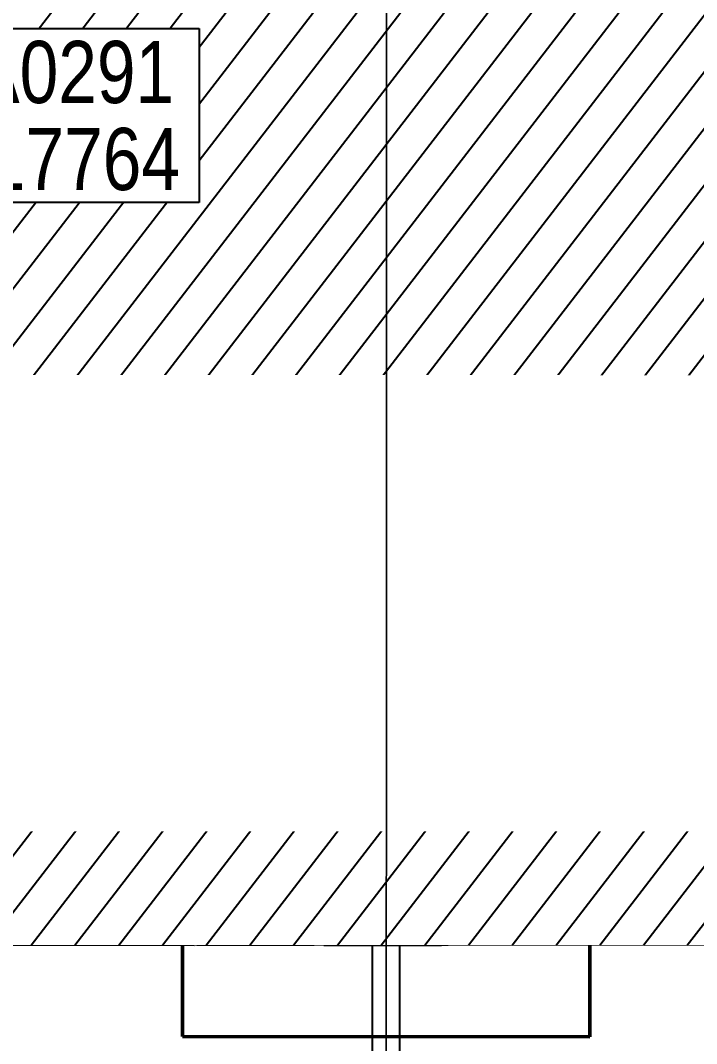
# Model space of a CAD drawing. Header units: centimetres. Extents: x -6122352 to 7132207, y -1694241 to 1947892.
# Drawn here: x 141470 to 146365, y -127686 to -120280 of the extents above; entities that cross this region are included whole.
import ezdxf

# ---------------------------------------------------------------- set-up
doc = ezdxf.new("R2010")
doc.units = ezdxf.units.CM
doc.header["$MEASUREMENT"] = 0
for name, pattern in [('2. HG-ST XR COL 3A (5V 7V 9V 11V - GF (4M & 5D-E)$0$HIDDEN', [0.375, 0.25, -0.125]), ('DASHED2', [0.375, 0.25, -0.125]), ('XR-AR-END-SETTING OUT PLAN$0$23585-XR-AR-END-GROUND FLOOR$0$23261-XR-AR-SI-GF$0$HIDDEN', [0.375, 0.25, -0.125]), ('XR-AR-END-SETTING OUT PLAN$0$23585-XR-AR-END-GROUND FLOOR$0$945-4P-1-101-GROUND FLOOR PLAN$0$XR-MIDDLE-GROUND FLOOR PLAN$0$HIDDEN2', [0.1875, 0.125, -0.0625]), ('XR-AR-END-SETTING OUT PLAN$0$23585-XR-AR-END-GROUND FLOOR$0$XR-END-GROUND FLOOR PLAN$0$HIDDEN', [9.524999999999999, 6.35, -3.175]), ('XR-AR-END-SETTING OUT PLAN$0$23585-XR-AR-END-GROUND FLOOR$0$XR-END-GROUND FLOOR PLAN$0$HIDDEN2', [0.1875, 0.125, -0.0625]), ('XR-AR-MID-SETTING OUT FOR MASTER$0$23585-XR-AR-MID-GROUND FLOOR$0$23261-XR-AR-SI-GF$0$HIDDEN', [0.375, 0.25, -0.125]), ('XR-AR-MID-SETTING OUT FOR MASTER$0$23585-XR-AR-MID-GROUND FLOOR$0$945-4P-1-101-GROUND FLOOR PLAN$0$XR-MIDDLE-GROUND FLOOR PLAN$0$HIDDEN', [9.524999999999999, 6.35, -3.175]), ('XR-AR-MID-SETTING OUT FOR MASTER$0$23585-XR-AR-MID-GROUND FLOOR$0$945-4P-1-101-GROUND FLOOR PLAN$0$XR-MIDDLE-GROUND FLOOR PLAN$0$HIDDEN2', [0.1875, 0.125, -0.0625])]:
    doc.linetypes.add(name, pattern=pattern)
for name, color, linetype in [('00-MI-DIM', 7, 'Continuous'), ('@MI-REF LAYER', 7, 'Continuous'), ('B_TH_8', 7, 'Continuous'), ('XR-AR-END-SETTING OUT PLAN$0$23585-XR-AR-END-GROUND FLOOR$0$A-Flor-Hral', 3, 'Continuous'), ('XR-AR-END-SETTING OUT PLAN$0$23585-XR-AR-END-GROUND FLOOR$0$A-Flor-Strs', 1, 'Continuous'), ('XR-AR-MID-SETTING OUT FOR MASTER$0$23585-XR-AR-MID-GROUND FLOOR$0$GS-HATCH-FLOOR TILE', 251, 'Continuous')]:
    doc.layers.add(name, color=color, linetype=linetype)
doc.layers.add('08-Compound Wall-4', color=7, linetype='Continuous', lineweight=25, true_color=0xff4405)
doc.layers.add('23585-XR-AR-DAMAC PLOT LIMITS$0$1-End units', color=7, linetype='Continuous', lineweight=5, true_color=0xf8991e)
for name, color, linetype, lineweight in [('23585-XR-AR-DAMAC PLOT LIMITS$0$1-Mid units', 41, 'Continuous', 5), ('@ Foundations', 4, 'DASHED2', 50), ('A-ANNO-TEXT', 3, 'Continuous', 25), ('XR-AR-END-SETTING OUT PLAN$0$23585-XR-AR-END-GROUND FLOOR$0$A-DOOR-FULL', 1, 'Continuous', 9), ('XR-AR-END-SETTING OUT PLAN$0$23585-XR-AR-END-GROUND FLOOR$0$A-FLOR-OVHD', 9, 'XR-AR-END-SETTING OUT PLAN$0$23585-XR-AR-END-GROUND FLOOR$0$23261-XR-AR-SI-GF$0$HIDDEN', 15), ('XR-AR-END-SETTING OUT PLAN$0$23585-XR-AR-END-GROUND FLOOR$0$A-GLAZ-SILL', 8, 'Continuous', 5), ('XR-AR-END-SETTING OUT PLAN$0$23585-XR-AR-END-GROUND FLOOR$0$A-GLAZ-WNDO', 232, 'Continuous', 9), ('XR-AR-END-SETTING OUT PLAN$0$23585-XR-AR-END-GROUND FLOOR$0$A-WALL', 7, 'Continuous', 30), ('XR-AR-END-SETTING OUT PLAN$0$23585-XR-AR-END-GROUND FLOOR$0$A-WALL-FNSH', 9, 'Continuous', 5), ('XR-AR-END-SETTING OUT PLAN$0$23585-XR-AR-END-GROUND FLOOR$0$S-COLS', 51, 'Continuous', 40), ('XR-AR-END-SETTING OUT PLAN$0$23585-XR-AR-END-GROUND FLOOR$0$S-COLS-PATT', 8, 'Continuous', 5), ('XR-AR-MID-SETTING OUT FOR MASTER$0$23585-XR-AR-MID-GROUND FLOOR$0$$A-GLAZ-WNDO', 232, 'Continuous', 9), ('XR-AR-MID-SETTING OUT FOR MASTER$0$23585-XR-AR-MID-GROUND FLOOR$0$$A-WALL', 1, 'Continuous', 5), ('XR-AR-MID-SETTING OUT FOR MASTER$0$23585-XR-AR-MID-GROUND FLOOR$0$A-DOOR', 31, 'Continuous', 5), ('XR-AR-MID-SETTING OUT FOR MASTER$0$23585-XR-AR-MID-GROUND FLOOR$0$A-DOOR-FULL', 1, 'Continuous', 9), ('XR-AR-MID-SETTING OUT FOR MASTER$0$23585-XR-AR-MID-GROUND FLOOR$0$A-FLOR-OVHD', 9, 'XR-AR-MID-SETTING OUT FOR MASTER$0$23585-XR-AR-MID-GROUND FLOOR$0$23261-XR-AR-SI-GF$0$HIDDEN', 15), ('XR-AR-MID-SETTING OUT FOR MASTER$0$23585-XR-AR-MID-GROUND FLOOR$0$A-FLOR-PATT', 8, 'Continuous', 5), ('XR-AR-MID-SETTING OUT FOR MASTER$0$23585-XR-AR-MID-GROUND FLOOR$0$A-GLAZ-SILL', 8, 'Continuous', 5), ('XR-AR-MID-SETTING OUT FOR MASTER$0$23585-XR-AR-MID-GROUND FLOOR$0$A-GLAZ-WNDO', 232, 'Continuous', 9), ('XR-AR-MID-SETTING OUT FOR MASTER$0$23585-XR-AR-MID-GROUND FLOOR$0$A-WALL', 7, 'Continuous', 30), ('XR-AR-MID-SETTING OUT FOR MASTER$0$23585-XR-AR-MID-GROUND FLOOR$0$A-WALL-FNSH', 9, 'Continuous', 5), ('XR-AR-MID-SETTING OUT FOR MASTER$0$23585-XR-AR-MID-GROUND FLOOR$0$S-COLS', 51, 'Continuous', 40)]:
    doc.layers.add(name, color=color, linetype=linetype, lineweight=lineweight)
doc.styles.add('Xref group 33-41$0$Overall SOP Plan$0$LAC-609-NG10-1-XREF-GRID-125SC$0$GRID-DIM-NO', font='arial.ttf', dxfattribs={"width": 0.8})

# ---------------------------------------------------------------- blocks, each defined once
blk = doc.blocks.new('23585-XR-AR-DAMAC PLOT LIMITS')
at = {"layer": '23585-XR-AR-DAMAC PLOT LIMITS$0$1-End units', "color": 251, "true_color": 0x636466}
blk.add_lwpolyline([(496586.7324999999, 2768913.647299999), (496580.5493000001, 2768906.8991), (496562.8545000004, 2768923.1131), (496569.0373, 2768929.861099999)], close=True, dxfattribs=at)
at = {"layer": '23585-XR-AR-DAMAC PLOT LIMITS$0$1-Mid units', "color": 251, "true_color": 0x636466}
blk.add_lwpolyline([(496590.7858999996, 2768918.0711), (496586.7324999999, 2768913.647299999), (496569.0373, 2768929.861099999), (496573.0906999996, 2768934.284700001)], close=True, dxfattribs=at)
blk = doc.blocks.new('A$Cf093b529')
at = {"layer": 'A-ANNO-TEXT'}
blk.add_blockref('23585-XR-AR-DAMAC PLOT LIMITS', (-495391.9901121984, -2768603.441896566), dxfattribs=at)
blk = doc.blocks.new('XR-AR-END-SETTING OUT PLAN$0$23585-XR-AR-END-GROUND FLOOR$0$XR-END-GROUND FLOOR PLAN$0$A$C69996ABC')
at = {"layer": 'XR-AR-END-SETTING OUT PLAN$0$23585-XR-AR-END-GROUND FLOOR$0$A-GLAZ-SILL'}
blk.add_line((0.2499999770720933, 0.9999993968456202), (0.249999977072207, 0.0999993968456252), dxfattribs=at)
at = {"layer": 'XR-AR-END-SETTING OUT PLAN$0$23585-XR-AR-END-GROUND FLOOR$0$A-GLAZ-WNDO'}
for p, q in [((-2.292778056300904e-08, 0.9999993968456202), (-2.292778056300904e-08, 0.9499993968456231)), ((0.2499999770720933, 0.9999993968456202), (-2.292778056300904e-08, 0.9999993968456202)), ((0.1499999770722127, 0.9499993968456231), (0.1499999770722127, 0.9999993968456202)), ((0.1499999770722109, 0.999999396845622), (0.1499999770722127, 0.09999939684562342)), ((-2.292778056300904e-08, 0.9499993968456231), (0.1499999770722127, 0.9499993968456231)), ((-2.292778056300904e-08, 0.9499993968456231), (-2.292778056300904e-08, 0.1499993968456224)), ((0.1499999770722127, 0.1499993968456224), (-2.292778056300904e-08, 0.1499993968456224)), ((-2.292787470992153e-08, 0.09999939684561099), (-2.292787470992153e-08, 0.1499993968456099)), ((0.1499999770722127, 0.0999993968456252), (0.1499999770722127, 0.1499993968456224)), ((0.249999977072207, 0.0999993968456252), (-2.292778056300904e-08, 0.0999993968456252))]:
    blk.add_line(p, q, dxfattribs=at)
blk.add_lwpolyline([(-2.292779299750691e-08, 0.9499993968456231), (-2.292779299750691e-08, 0.1499993968456224), (0.04999997707220416, 0.1499993968456224), (0.04999997707220416, 0.9499993968456231)], close=True, dxfattribs=at)
blk.add_lwpolyline([(0.04999997707215442, 0.0999993968456181), (-2.292784451185526e-08, 0.0999993968456181)], dxfattribs=at)
blk = doc.blocks.new('*U37')
for points in [[(91, -5.684341886080801e-14), (41, -5.684341886080801e-14), (41, 1021), (91, 1021)], [(0, 0), (38, -5.684341886080801e-14), (38, -50), (50, -50), (50, -109.9999999801787), (0, -109.9999999801787)], [(1100, 2.842170943040401e-14), (1062, -2.842170943040401e-14), (1062, -49.99999999999997), (1050, -49.99999999999997), (1050, -109.9999999801786), (1100, -109.9999999801786)]]:
    blk.add_lwpolyline(points, close=True)
at = {"color": 8, "linetype": 'XR-AR-END-SETTING OUT PLAN$0$23585-XR-AR-END-GROUND FLOOR$0$XR-END-GROUND FLOOR PLAN$0$HIDDEN2'}
blk.add_arc((41, -5.684341886080801e-14), 1021, 1.594950045944486e-15, 90, dxfattribs=at)
at = {"layer": 'XR-AR-END-SETTING OUT PLAN$0$23585-XR-AR-END-GROUND FLOOR$0$A-GLAZ-SILL', "linetype": 'XR-AR-END-SETTING OUT PLAN$0$23585-XR-AR-END-GROUND FLOOR$0$945-4P-1-101-GROUND FLOOR PLAN$0$XR-MIDDLE-GROUND FLOOR PLAN$0$HIDDEN2', "ltscale": 3}
blk.add_lwpolyline([(0, 0), (1100, 0), (1100, -109.9999999801786), (0, -109.9999999801786)], close=True, dxfattribs=at)
blk = doc.blocks.new('*U129')
for points in [[(91, -5.684341886080801e-14), (41, -5.684341886080801e-14), (41, 1021), (91, 1021)], [(0, 0), (38, -5.684341886080801e-14), (38, -50), (50, -50), (50, -122.2222222027232), (0, -122.2222222027232)], [(1100, 2.842170943040401e-14), (1062, -2.842170943040401e-14), (1062, -49.99999999999997), (1050, -49.99999999999997), (1050, -122.2222222027231), (1100, -122.2222222027231)]]:
    blk.add_lwpolyline(points, close=True)
at = {"color": 8, "linetype": 'XR-AR-END-SETTING OUT PLAN$0$23585-XR-AR-END-GROUND FLOOR$0$XR-END-GROUND FLOOR PLAN$0$HIDDEN2'}
blk.add_arc((41, -5.684341886080801e-14), 1021, 1.594950045944486e-15, 90, dxfattribs=at)
at = {"layer": 'XR-AR-END-SETTING OUT PLAN$0$23585-XR-AR-END-GROUND FLOOR$0$A-GLAZ-SILL', "linetype": 'XR-AR-END-SETTING OUT PLAN$0$23585-XR-AR-END-GROUND FLOOR$0$945-4P-1-101-GROUND FLOOR PLAN$0$XR-MIDDLE-GROUND FLOOR PLAN$0$HIDDEN2', "ltscale": 3}
blk.add_lwpolyline([(0, 0), (1100, 0), (1100, -122.2222222027231), (0, -122.2222222027231)], close=True, dxfattribs=at)
blk = doc.blocks.new('*U36')
at = {"linetype": 'XR-AR-END-SETTING OUT PLAN$0$23585-XR-AR-END-GROUND FLOOR$0$XR-END-GROUND FLOOR PLAN$0$HIDDEN', "ltscale": 0.2}
blk.add_lwpolyline([(672.4602830045783, 0, 0, 0, 0), (125, 0, 16.74478720384293, 16.74478720384293, 0), (62.5, -171.7173430863004, 16.74478720384293, 16.74478720384293, 0), (-62.5, 171.7173430863004, 16.74478720384293, 16.74478720384293, 0), (-125, 0, 0, 0, 0), (-771.7815950174963, 0, 0, 0, 0)], format="xyseb", dxfattribs=at)
blk = doc.blocks.new('XR-AR-END-SETTING OUT PLAN$0$23585-XR-AR-END-GROUND FLOOR$0$A$C75a8815d')
at = {"layer": 'XR-AR-END-SETTING OUT PLAN$0$23585-XR-AR-END-GROUND FLOOR$0$S-COLS', "color": 252, "lineweight": 30}
for points in [[(6049.942233800888, 3656.816101551056), (6049.942234039307, 2256.816101551056), (6249.942233562469, 2256.816101074219), (6249.942234039307, 3656.816101551056)], [(6049.980292320251, 1200.000025510788), (6049.980292320251, 2.503395080566406e-05), (6249.980292320251, 2.574920654296875e-05), (6249.98029255867, 1200.000025510788)]]:
    blk.add_lwpolyline(points, close=True, dxfattribs=at)
blk = doc.blocks.new('XR-AR-END-SETTING OUT PLAN')
at = {"layer": '08-Compound Wall-4', "ltscale": 100}
blk.add_lwpolyline([(9050.103267982602, 5499.998775005341), (9050.09251640737, 1499.998362064362), (9250.094742581248, 1499.998362064362), (9250.109640672803, 5500)], dxfattribs=at)
at = {"layer": 'XR-AR-END-SETTING OUT PLAN$0$23585-XR-AR-END-GROUND FLOOR$0$A-Flor-Hral', "color": 8}
for p, q in [((8050.101679697633, 11545.01038455963), (8050.101679816842, 12849.99880218506)), ((8000.101679816842, 11526.76096343994), (8000.101679638028, 12799.9988026619))]:
    blk.add_line(p, q, dxfattribs=at)
at = {"layer": 'XR-AR-END-SETTING OUT PLAN$0$23585-XR-AR-END-GROUND FLOOR$0$A-FLOR-OVHD', "color": 8, "ltscale": 5}
blk.add_lwpolyline([(8549.788042202592, 7912.670323371887), (9049.957647934556, 7912.670322418213), (9049.952654078603, 7412.671722888947), (8549.783047452569, 7412.671722888947)], close=True, dxfattribs=at)
for points in [[(9049.957647934556, 7912.670322418213), (8549.783047452569, 7412.671722888947)], [(8549.788042202592, 7912.670323371887), (9049.952654078603, 7412.671722888947)], [(8850.100989177823, 5750.000926971436), (9050.100988641381, 6550.001236915588)], [(8850.100989356637, 6550.001235961914), (9050.100988820195, 5750.000613689423)]]:
    blk.add_lwpolyline(points, dxfattribs=at)
at = {"layer": 'XR-AR-END-SETTING OUT PLAN$0$23585-XR-AR-END-GROUND FLOOR$0$A-Flor-Strs', "color": 8}
for p, q in [((7950.101679757237, 12799.99880218506), (7950.101679638028, 11508.51154327393)), ((8000.101679578424, 12189.9988026619), (7950.101679220796, 12189.99880313873)), ((8050.101679816842, 12189.99880218506), (9050.098278596997, 12189.99880218506)), ((8000.101679638028, 11909.9988026619), (7950.101679757237, 11909.99880218506)), ((8050.101679697633, 11909.99880218506), (9050.09884442389, 11909.99880218506)), ((8000.1016792804, 11629.99880218506), (7950.101679697633, 11629.9988026619)), ((8050.101679578424, 11629.9988026619), (8280.101679757237, 11629.9988026619))]:
    blk.add_line(p, q, dxfattribs=at)
at = {"layer": 'XR-AR-END-SETTING OUT PLAN$0$23585-XR-AR-END-GROUND FLOOR$0$A-Flor-Strs', "color": 8, "linetype": 'XR-AR-END-SETTING OUT PLAN$0$23585-XR-AR-END-GROUND FLOOR$0$XR-END-GROUND FLOOR PLAN$0$HIDDEN', "ltscale": 0.1}
for p, q in [((8280.101679757237, 11629.9988026619), (8413.821876481175, 11629.99880123138)), ((8500.024220243096, 11629.99880313873), (9050.1016792804, 11629.9988026619)), ((7950.101679638028, 11508.51154327393), (7950.101679220796, 8109.998775959015)), ((8000.101679101586, 9059.998802661896), (8000.101679816842, 11526.76096343994)), ((8050.101679995656, 9009.99880361557), (8050.101679697633, 11545.01038455963)), ((8000.101679101586, 11349.99880361557), (7950.101679578424, 11349.9988026619)), ((8050.101679816842, 11349.99880170822), (9050.101679578424, 11349.99880218506)), ((8000.101679936051, 11069.9988026619), (7950.101679638028, 11069.99880218506)), ((8050.101679161191, 11069.9988026619), (9050.101679518819, 11069.9988026619)), ((8000.101679876447, 10789.99880170822), (7950.101679697633, 10789.99880170822)), ((8050.101679161191, 10789.9988026619), (9050.101679936051, 10789.9988026619)), ((8000.101679340005, 10509.9988026619), (7950.101679697633, 10509.99880218506)), ((8050.1016792804, 10509.9988026619), (9050.10168005526, 10509.9988026619)), ((8000.101679936051, 10229.99880361557), (7950.101679161191, 10229.99880218506)), ((8050.101679697633, 10229.99880218506), (9030.10179080069, 10229.99880218506)), ((8000.1016792804, 9949.998801708221), (7950.101679161191, 9949.998803138733)), ((8050.101679876447, 9949.998803138733), (9030.102049306035, 9949.998802661896)), ((8050.10167939961, 9839.998801708221), (9030.10256792605, 9839.998803138733)), ((8000.101679101586, 9669.998802661896), (7950.101679220796, 9669.998802661896)), ((8050.101679995656, 9669.998802661896), (9030.10230870545, 9669.998801708221)), ((8000.101679638028, 9389.99880361557), (7950.101679816842, 9389.998801708221)), ((8050.101679220796, 9389.998803138733), (9030.10256780684, 9389.998802661896)), ((8000.1016792804, 9109.998802185059), (7950.101679697633, 9109.998802661896)), ((8050.101679518819, 9109.998801708221), (9030.102826371789, 9109.998802185059)), ((7950.101679816842, 9059.998802185059), (8000.101679101586, 9059.998802661896)), ((7950.101679757237, 9009.998802185059), (8050.101679995656, 9009.99880361557)), ((7950.101679220796, 8209.998776435852), (9050.101679340005, 8209.998775959015)), ((7950.101679578424, 8159.998775959015), (9050.101679757237, 8159.998775959015)), ((7950.101679697633, 8109.998775482178), (9050.101679220796, 8109.998776435852))]:
    blk.add_line(p, q, dxfattribs=at)
at = {"layer": 'XR-AR-END-SETTING OUT PLAN$0$23585-XR-AR-END-GROUND FLOOR$0$A-Flor-Strs', "color": 8}
for points in [[(8550.099979057908, 12189.9988026619), (8550.099979355931, 13299.9988026619), (7110.101679578424, 13299.9988026619)], [(8413.821876481175, 11629.99880123138), (8500.101679578424, 11629.99880218506)]]:
    blk.add_lwpolyline(points, dxfattribs=at)
at = {"layer": 'XR-AR-END-SETTING OUT PLAN$0$23585-XR-AR-END-GROUND FLOOR$0$A-Flor-Strs', "color": 8, "const_width": 19.99999999999999}
blk.add_lwpolyline([(8325.09997971356, 12329.9988026619), (8550.099979057908, 12189.9988026619), (8775.099979296327, 12329.9988026619)], dxfattribs=at)
at = {"layer": 'XR-AR-END-SETTING OUT PLAN$0$23585-XR-AR-END-GROUND FLOOR$0$A-WALL', "color": 8}
for p, q in [((8100.103449121118, 6650.001530170441), (9250.102083936334, 6650.001235961914)), ((8100.103448942304, 6649.995383739471), (8100.103448823094, 6549.995381832123)), ((8750.100989356637, 5750.00088596344), (8750.10135139525, 6650.001235485077)), ((9250.102083936334, 6650.001235961914), (9250.10342015326, 5500.000282287598)), ((8100.103448823094, 6549.995381832123), (8750.10098965466, 6549.995383262634)), ((8700.105231657624, 5750.00093126297), (8750.100989356637, 5750.00088596344)), ((8700.105231955647, 5500.000931739807), (8700.105231657624, 5750.00093126297)), ((9250.10342015326, 5500.000282287598), (8700.105231955647, 5500.000931739807)), ((9050.103268936276, 5500.000613689423), (9050.103544667363, 5500.000606536865))]:
    blk.add_line(p, q, dxfattribs=at)
for points in [[(9250.102083459496, 6650.001490592957), (9050.100989297032, 6650.001235485077), (9050.10098965466, 8750.000639915466), (6850.11106570065, 8750.002635478973), (6850.111066058278, 8700.0026679039), (6750.111065879464, 8700.002668380737), (6750.111065879464, 8750.000871658325), (6650.111065939069, 8750.000871658325), (6650.111065283418, 8850.002022743225), (6950.111065164208, 8850.002250671387), (6950.111065879464, 8899.99970960617), (7050.111065879464, 8899.99970817566), (7050.11106570065, 8850.002797603607), (9050.099628582597, 8850.000640392303), (9050.10098899901, 10349.9981546402), (7050.11106581986, 10349.99975156784), (7050.111065998673, 9799.999710083008), (6950.11106570065, 9799.999708652496), (6950.112433806062, 10550.00580835342), (7050.108891561627, 10550.00580835342), (7050.104876235127, 10449.99988079071), (9050.099116638303, 10449.9981546402), (9049.948119357228, 19523.36598014832), (9249.950268521905, 19523.36597967148)], [(7150.094104841352, 12100.00231599808), (7100.102138116956, 12100.00252103806), (7100.093048885465, 11550.00643920898), (7150.094104602933, 11550.0062289238)], [(3250.129348710179, 5499.998108386993), (7760.105232134461, 5500.00174665451), (7760.105232253671, 5750.00045633316), (3250.129348531365, 5749.997789859772)]]:
    blk.add_lwpolyline(points, close=True, dxfattribs=at)
for points in [[(7250.100541964173, 12200.0021109581), (7250.100542083383, 11450.00580835342), (6950.09668238461, 11450.00602960587), (6950.103889837861, 12750.00211143494), (7950.111920431256, 12750.00211048126), (7950.111738994718, 12650.0021109581), (7100.100542083383, 12650.00211143494), (7100.10202242434, 12200.0021109581), (7250.100541964173, 12200.0021109581), (7250.100541964173, 12200.0021109581), (7250.100541964173, 12200.0021109581)], [(7050.107981041074, 10449.99988079071), (7050.11106581986, 10349.99975156784)], [(9050.097692385316, 10449.99815511703), (9050.097612991929, 10349.99815368652)], [(6750.111065879464, 7650.002737045288), (6750.111066058278, 7800.0026679039), (6850.11106570065, 7800.002666950226), (6850.11106581986, 7750.002600669861), (7450.102789118886, 7750.002596378326), (7450.109474554658, 5750.002065181732), (7350.099751725793, 5750.002155780792), (7350.098205640912, 7650.002731323242), (6750.098205819726, 7650.002736091614)], [(9050.100989297032, 5750.000905513763), (8850.100989177823, 5750.000926971436), (8850.100989356637, 6550.001235961914), (9050.100988641381, 6550.001236915588), (9050.100989297032, 5750.000905513763)]]:
    blk.add_lwpolyline(points, dxfattribs=at)
at = {"layer": 'XR-AR-END-SETTING OUT PLAN$0$23585-XR-AR-END-GROUND FLOOR$0$A-WALL-FNSH', "color": 8}
for p, q in [((6870.111065760255, 8700.0026679039), (6850.111066058278, 8700.0026679039)), ((9030.101671114564, 8730.002635002136), (6870.111066117883, 8730.002635478973)), ((6870.111066117883, 8730.002635478973), (6870.111065760255, 8700.0026679039)), ((9030.100997403264, 6670.001235961914), (9030.101671114564, 8730.002635002136)), ((8080.103449121118, 6670.001235485077), (9030.100997403264, 6670.001235961914)), ((8080.103449121118, 6670.001235485077), (8080.103449121118, 6529.995382785797)), ((8080.103449121118, 6529.995382785797), (8730.100987806916, 6529.995383262634)), ((8730.100989297032, 5770.000855922699), (8730.100987806916, 6529.995383262634)), ((8680.105232074857, 5770.000784397125), (8730.100989297032, 5770.000855922699)), ((8680.105231896043, 5650.000813007355), (8680.105232074857, 5770.000784397125))]:
    blk.add_line(p, q, dxfattribs=at)
for points in [[(6981.517476037145, 9799.999709129333), (7070.111065760255, 9799.999709129333), (7070.111065641046, 10329.99975156784), (9030.101697996259, 10329.99975156784), (9030.103048160672, 8870.000639915466), (7070.11106581986, 8870.000638961792), (7070.111065879464, 8899.999708652496), (7050.110617592931, 8899.999709129333)], [(6850.11106570065, 7800.002666950226), (6870.111065641046, 7800.002668380737), (6870.111066237092, 7770.002596378326), (7470.109485939145, 7770.002596378326), (7470.10947497189, 5770.000277042389), (7780.105232134461, 5770.001747131348), (7780.105232253671, 5650.000813484192)]]:
    blk.add_lwpolyline(points, dxfattribs=at)
at = {"layer": 'XR-AR-END-SETTING OUT PLAN$0$23585-XR-AR-END-GROUND FLOOR$0$S-COLS-PATT', "color": 8}
for p, q in [((7100.094104662538, 12100.00252056122), (7137.39188285172, 12100.00252103806)), ((7141.909268274903, 12100.00252199173), (7150.094105020165, 12100.00252056122)), ((7200.100542381406, 12100.0021109581), (7250.100542142987, 12100.0021109581))]:
    blk.add_line(p, q, dxfattribs=at)
at = {"color": 8, "xscale": 1000.000000000054, "yscale": 1000.000000000054, "zscale": 1000.000000000054, "rotation": 90}
blk.add_blockref('XR-AR-END-SETTING OUT PLAN$0$23585-XR-AR-END-GROUND FLOOR$0$XR-END-GROUND FLOOR PLAN$0$A$C69996ABC', (8780.104629173875, 5500.000836372375), dxfattribs=at)
at = {"layer": 'XR-AR-END-SETTING OUT PLAN$0$23585-XR-AR-END-GROUND FLOOR$0$A-DOOR-FULL', "color": 8}
for name, p, xscale, yscale, zscale, rotation in [('*U129', (7050.108891561627, 10550.00580835342), -0.8181818181818169, 0.8181818181818169, 0.8181818181818167, 270), ('*U129', (7050.111065879464, 8899.99970817566), -0.8181818181818169, 0.8181818181818169, 0.8181818181818167, 270), ('*U37', (6650.111066237092, 8750.001082897186), 0.9090909090912127, 0.9090909090912127, 0.9090909090912127, 179.9999999999999), ('*U129', (6850.111066058278, 8700.0026679039), 0.8181818181818152, 0.8181818181818152, 0.8181818181818152, 270)]:
    blk.add_blockref(name, p, dxfattribs=dict(at, xscale=xscale, yscale=yscale, zscale=zscale, rotation=rotation))
at = {"layer": 'XR-AR-END-SETTING OUT PLAN$0$23585-XR-AR-END-GROUND FLOOR$0$A-FLOR-OVHD', "color": 8, "xscale": -0.999999999999999, "rotation": 199.9831065219304}
blk.add_blockref('*U36', (8500.047801986337, 11709.97920942307), dxfattribs=at)
at = {"layer": 'XR-AR-END-SETTING OUT PLAN$0$23585-XR-AR-END-GROUND FLOOR$0$S-COLS-PATT', "color": 8}
blk.add_blockref('XR-AR-END-SETTING OUT PLAN$0$23585-XR-AR-END-GROUND FLOOR$0$A$C75a8815d', (3000.129344239831, 5499.998310089111), dxfattribs=at)
blk = doc.blocks.new('END UNIT')
at = {"xscale": 0.001, "yscale": 0.001, "zscale": 0.001}
blk.add_blockref('XR-AR-END-SETTING OUT PLAN', (-9.150201729830158, 0), dxfattribs=at)
blk = doc.blocks.new('XR-AR-MID-SETTING OUT FOR MASTER$0$23585-XR-AR-MID-GROUND FLOOR$0$945-4P-1-101-GROUND FLOOR PLAN$0$XR-MIDDLE-CAR PARK HATCH')
at = {"layer": 'XR-AR-MID-SETTING OUT FOR MASTER$0$23585-XR-AR-MID-GROUND FLOOR$0$A-FLOR-PATT'}
blk.add_lwpolyline([(9250.002853021142, 100.0129149327577), (9249.99679574091, 5500.000000009181), (15050.00005108526, 5502.664669244065), (15050.00005108526, 100.450321876061)], close=True, dxfattribs=at)
blk = doc.blocks.new('*U1930')
for points in [[(91, -5.684341886080801e-14), (41, -5.684341886080801e-14), (41, 1021), (91, 1021)], [(0, 0), (38, -5.684341886080801e-14), (38, -50), (50, -50), (50, -122.2246979483663), (0, -122.2246979483663)], [(1100, 2.842170943040401e-14), (1062, -2.842170943040401e-14), (1062, -49.99999999999997), (1050, -49.99999999999997), (1050, -122.2246979483662), (1100, -122.2246979483662)]]:
    blk.add_lwpolyline(points, close=True)
at = {"color": 8, "linetype": 'XR-AR-MID-SETTING OUT FOR MASTER$0$23585-XR-AR-MID-GROUND FLOOR$0$945-4P-1-101-GROUND FLOOR PLAN$0$XR-MIDDLE-GROUND FLOOR PLAN$0$HIDDEN2'}
blk.add_arc((41, -5.684341886080801e-14), 1021, 1.594950045944486e-15, 90, dxfattribs=at)
at = {"layer": 'XR-AR-MID-SETTING OUT FOR MASTER$0$23585-XR-AR-MID-GROUND FLOOR$0$A-GLAZ-SILL', "linetype": 'XR-AR-MID-SETTING OUT FOR MASTER$0$23585-XR-AR-MID-GROUND FLOOR$0$945-4P-1-101-GROUND FLOOR PLAN$0$XR-MIDDLE-GROUND FLOOR PLAN$0$HIDDEN2', "ltscale": 3}
blk.add_lwpolyline([(0, 0), (1100, 0), (1100, -122.2246979483662), (0, -122.2246979483662)], close=True, dxfattribs=at)
blk = doc.blocks.new('XR-AR-MID-SETTING OUT FOR MASTER$0$23585-XR-AR-MID-GROUND FLOOR$0$945-4P-1-101-GROUND FLOOR PLAN$0$XR-MIDDLE-GROUND FLOOR PLAN$0$A$C70344426')
at = {"layer": 'XR-AR-MID-SETTING OUT FOR MASTER$0$23585-XR-AR-MID-GROUND FLOOR$0$A-GLAZ-SILL'}
blk.add_line((0.2499999770719823, 2.649999396845162), (0.2499999770722034, -6.03154830969288e-07), dxfattribs=at)
at = {"layer": 'XR-AR-MID-SETTING OUT FOR MASTER$0$23585-XR-AR-MID-GROUND FLOOR$0$A-GLAZ-WNDO'}
for p, q in [((-2.292779743839901e-08, 2.649999396845162), (-2.292779743839901e-08, 2.599999396845165)), ((-2.292779743839901e-08, 2.649999396845162), (0.2499999770719823, 2.649999396845162)), ((-2.292779743839901e-08, 2.599999396845165), (0.14999997707221, 2.599999396845165)), ((0.14999997707221, 2.599999396845165), (0.14999997707221, 2.649999396845162)), ((0.14999997707221, 2.599999396845165), (0.1499999770722091, -6.031548327456449e-07)), ((-2.29277832275443e-08, 1.799999396845166), (-2.29277832275443e-08, 1.749999396845167)), ((0.14999997707221, 1.799999396845166), (-2.29277832275443e-08, 1.799999396845166)), ((0.14999997707221, 1.749999396845167), (0.14999997707221, 1.799999396845166)), ((-2.29277832275443e-08, 1.749999396845167), (0.14999997707221, 1.749999396845167)), ((-2.29277832275443e-08, 0.8999993968451641), (-2.292778233936588e-08, 0.8499993968451669)), ((0.14999997707221, 0.8999993968451641), (-2.29277832275443e-08, 0.8999993968451641)), ((0.14999997707221, 0.8499993968451669), (0.14999997707221, 0.8999993968451641)), ((-2.292778233936588e-08, 0.8499993968451669), (0.14999997707221, 0.8499993968451669)), ((-2.292778233936588e-08, 0.8499993968451669), (-2.292778233936588e-08, 0.04999939684516619)), ((0.1499999770722091, 0.04999939684516619), (-2.292778233936588e-08, 0.04999939684516619)), ((-2.29278782626352e-08, -6.031548451801427e-07), (-2.29278782626352e-08, 0.04999939684515198)), ((0.1499999770722091, -6.03154830969288e-07), (0.1499999770722091, 0.04999939684516619)), ((0.2499999770722034, -6.03154830969288e-07), (-2.292778233936588e-08, -6.03154830969288e-07))]:
    blk.add_line(p, q, dxfattribs=at)
blk.add_lwpolyline([(0.04999997707220061, 1.799999396845166), (0.04999997707219972, 2.599999396845165), (-2.292779743839901e-08, 2.599999396845165), (-2.292779566204217e-08, 0.8999993968451641), (0.0499999770722015, 0.8999993968451641), (0.04999997707220061, 1.749999396845167)], dxfattribs=at)
blk.add_lwpolyline([(-2.292779566204217e-08, 0.8499993968451669), (-2.292779655022059e-08, 0.04999939684516619), (0.04999997707220061, 0.04999939684516619), (0.0499999770722015, 0.8499993968451669)], close=True, dxfattribs=at)
blk = doc.blocks.new('XR-AR-MID-SETTING OUT FOR MASTER$0$23585-XR-AR-MID-GROUND FLOOR$0$945-4P-1-101-GROUND FLOOR PLAN$0$XR-MIDDLE-GROUND FLOOR PLAN$0$A$C2DB306E2')
at = {"layer": 'XR-AR-MID-SETTING OUT FOR MASTER$0$23585-XR-AR-MID-GROUND FLOOR$0$A-DOOR-FULL'}
for p, q in [((0.1500002073711251, 1.24999990754791), (0.05000020737113076, 1.24999990754791)), ((0.05000020737113076, 1.24999990754791), (0.05000020737113076, 1.199999907547909)), ((0.05000020737113076, 1.199999907547909), (0.1500002073711251, 1.199999907547909)), ((0.1500002073711251, 1.199999907547909), (0.1500002073711251, 1.24999990754791)), ((2.073711318217875e-07, 0.7999999075479082), (2.073711318217875e-07, -9.245209264818754e-08)), ((2.073711318217875e-07, 0.7999999075479082), (0.04000020737113097, 0.7999999075479082)), ((0.04000020737113097, 0.7999999075479082), (0.04000020737113452, -9.245209264818754e-08)), ((0.05000020737113253, 0.3499999075479089), (0.05000020737113253, 0.3999999075479096)), ((0.05000020737113253, 0.3999999075479096), (0.1500002073711322, 0.399999907547908)), ((0.1500002073711322, 0.399999907547908), (0.1500002073711322, 0.3499999075479073)), ((0.1500002073711322, 0.3499999075479073), (0.05000020737113253, 0.3499999075479089)), ((2.073711318217875e-07, -9.245209264818754e-08), (0.04000020737113452, -9.245209264818754e-08))]:
    blk.add_line(p, q, dxfattribs=at)
at = {"layer": 'XR-AR-MID-SETTING OUT FOR MASTER$0$23585-XR-AR-MID-GROUND FLOOR$0$A-GLAZ-SILL', "linetype": 'XR-AR-MID-SETTING OUT FOR MASTER$0$23585-XR-AR-MID-GROUND FLOOR$0$945-4P-1-101-GROUND FLOOR PLAN$0$XR-MIDDLE-GROUND FLOOR PLAN$0$HIDDEN2', "ltscale": 3}
for p, q in [((0.05000020737113076, 1.199999907547909), (0.05000020737113431, 0.399999907547908)), ((0.1500002073711251, 1.199999907547909), (0.1500002073711304, 0.3999999075479083))]:
    blk.add_line(p, q, dxfattribs=at)
blk = doc.blocks.new('XR-AR-MID-SETTING OUT FOR MASTER$0$23585-XR-AR-MID-GROUND FLOOR$0$945-4P-1-101-GROUND FLOOR PLAN$0$XR-MIDDLE-GROUND FLOOR PLAN$0$WRFWF')
at = {"layer": 'XR-AR-MID-SETTING OUT FOR MASTER$0$23585-XR-AR-MID-GROUND FLOOR$0$A-FLOR-OVHD', "linetype": 'XR-AR-MID-SETTING OUT FOR MASTER$0$23585-XR-AR-MID-GROUND FLOOR$0$945-4P-1-101-GROUND FLOOR PLAN$0$XR-MIDDLE-GROUND FLOOR PLAN$0$HIDDEN', "ltscale": 0.1}
for p, q in [((9250.00889430586, 14089.9999996908), (9250.008894346622, 9909.449274283641)), ((10350.00889432596, 14089.44927426482), (9250.008894305867, 14089.44927426484)), ((10350.00889432159, 13809.44927426483), (9250.008894308598, 13809.44927426484)), ((10350.00889431722, 13529.44927426483), (9250.008894311328, 13529.44927426484)), ((10350.00889431286, 13249.44927426483), (9250.008894314058, 13249.44927426484)), ((10350.00889431286, 12969.44927426484), (9250.008894314054, 12969.44927426485)), ((10350.00889431285, 12689.44927426484), (9250.00889431405, 12689.44927426486)), ((10350.00889431285, 12409.44927426485), (9250.008894314047, 12409.44927426486)), ((10350.00889431284, 12129.44927426485), (9250.008894314044, 12129.44927426487)), ((10350.00889431284, 11849.44927426486), (9250.00889431404, 11849.44927426487)), ((10350.00889431284, 11569.44927426486), (9250.008894314036, 11569.44927426488)), ((10350.00889431283, 11289.44927426487), (9250.00889431403, 11289.44927426488)), ((10350.00889431283, 11009.44927426487), (9250.008894314027, 11009.44927426489)), ((10350.00889432794, 11009.4492742833), (10350.00889432794, 9909.449274272882)), ((10350.00889432794, 9909.449274272882), (9250.008894346622, 9909.449274283641))]:
    blk.add_line(p, q, dxfattribs=at)
blk.add_lwpolyline([(10350.00889430916, 14369.99999969173), (10350.00889431698, 11009.4492742833)], dxfattribs=at)
blk = doc.blocks.new('XR-AR-MID-SETTING OUT FOR MASTER$0$23585-XR-AR-MID-GROUND FLOOR$0$A$C08698786')
at = {"layer": 'XR-AR-MID-SETTING OUT FOR MASTER$0$23585-XR-AR-MID-GROUND FLOOR$0$S-COLS', "color": 252, "lineweight": 30}
for points in [[(-100.029412984848, 9156.81441116333), (-100.029412984848, 7756.814410686493), (99.97058701515198, 7756.81441116333), (99.97058701515198, 9156.814410686493)], [(-99.99135446548462, 6699.998335123062), (-99.99135446548462, 5499.998335123062), (100.0086455345154, 5499.998334884644), (100.0086455345154, 6699.998334646225)]]:
    blk.add_lwpolyline(points, close=True, dxfattribs=at)
blk = doc.blocks.new('XR-AR-MID-SETTING OUT FOR MASTER')
at = {"layer": 'XR-AR-MID-SETTING OUT FOR MASTER$0$23585-XR-AR-MID-GROUND FLOOR$0$A-WALL', "color": 8}
for points in [[(99.99999931454659, 19472.65428209305), (-99.99999925494194, 19472.65428256989), (-99.998236566782, 5500.00000667572), (100.0017631351948, 5500.000006198883), (99.9995484650135, 8850.141927242279), (1100.048611491919, 8850.10940027237), (1100.048611015081, 8950.109399795532), (100.03925588727, 8950.072475910187), (100.0088088810444, 10949.9982419014), (2099.951952844858, 10949.99824142456), (2099.998660355806, 9950.143901348114), (2199.988806992769, 9950.143900871277), (2200.057162195444, 11149.97698402405), (2100.075846284628, 11149.97698354721), (2100.039519578218, 11049.97698402405), (100.0088088810444, 11049.99824142456)], [(2200.013650625944, 13652.63605213165), (2200.017217665911, 13652.6360502243), (2200.024336546659, 13852.63604974747), (1199.974533885717, 13852.65850543976), (1199.974534541368, 13752.66171360016), (1850.013650208712, 13752.64729642868), (1850.013650685549, 13102.64278697968), (2100.128742069006, 13102.63829755783), (2100.128742545843, 12652.63829708099), (1949.986809521914, 12652.64009141922), (1949.9868093431, 12552.35255002975), (2100.055755704641, 12552.35255050659), (2100.016017049551, 12049.97720527649), (2199.959899276495, 12049.97720527649), (2199.999632865191, 13202.6360502243), (2050.003180772066, 13202.63829612732), (2050.012347489595, 13652.63829517365), (2200.019845813513, 13652.63604927063)], [(2100.104106515646, 8950.142809391022), (2099.943570882082, 9050.155592918396), (2199.988806694746, 9050.153767585754), (2199.989685982466, 8950.146322250366), (2300.031373292208, 8950.151598453522), (2300.031373888254, 8850.08178806305), (2000.048611432314, 8850.14280796051), (2000.048610955477, 8950.14280796051)], [(99.9999164044857, 5750.000005722046), (399.9999158680439, 5750.00000667572), (399.9998005926609, 5499.999855995178), (99.99991658329964, 5500.000007152557)]]:
    blk.add_lwpolyline(points, close=True, dxfattribs=at)
blk.add_lwpolyline([(2100.039519578218, 11049.97698402405), (2100.039519578218, 10949.99824142456)], dxfattribs=at)
at = {"layer": 'XR-AR-MID-SETTING OUT FOR MASTER$0$23585-XR-AR-MID-GROUND FLOOR$0$A-WALL-FNSH', "color": 8}
for points in [[(2080.02239587903, 10929.99824142456), (119.995479375124, 10929.99824142456), (119.9793129861355, 8972.785739421844), (1100.04861047864, 8972.787498474121), (1100.048610597849, 8952.787498474121)], [(2099.966006189585, 9949.988984107971), (2079.984055787325, 9949.990225315094), (2080.02239587903, 10929.99824142456)]]:
    blk.add_lwpolyline(points, dxfattribs=at)
at = {"layer": '08-Compound Wall-4', "ltscale": 100}
blk.add_blockref('XR-AR-MID-SETTING OUT FOR MASTER$0$23585-XR-AR-MID-GROUND FLOOR$0$945-4P-1-101-GROUND FLOOR PLAN$0$XR-MIDDLE-CAR PARK HATCH', (-9150.000085264444, 0.1875896453857422), dxfattribs=at)
at = {"layer": 'XR-AR-MID-SETTING OUT FOR MASTER$0$23585-XR-AR-MID-GROUND FLOOR$0$$A-GLAZ-WNDO', "color": 8, "xscale": -1000.000000000001, "yscale": 1000.000000000001, "zscale": 1000.000000000001, "rotation": 270}
blk.add_blockref('XR-AR-MID-SETTING OUT FOR MASTER$0$23585-XR-AR-MID-GROUND FLOOR$0$945-4P-1-101-GROUND FLOOR PLAN$0$XR-MIDDLE-GROUND FLOOR PLAN$0$A$C70344426', (400.0005185902119, 5499.999113082886), dxfattribs=at)
at = {"layer": 'XR-AR-MID-SETTING OUT FOR MASTER$0$23585-XR-AR-MID-GROUND FLOOR$0$$A-WALL', "color": 8}
blk.add_blockref('XR-AR-MID-SETTING OUT FOR MASTER$0$23585-XR-AR-MID-GROUND FLOOR$0$945-4P-1-101-GROUND FLOOR PLAN$0$XR-MIDDLE-GROUND FLOOR PLAN$0$WRFWF', (-9150.000085562468, -796.7907695770264), dxfattribs=at)
at = {"layer": 'XR-AR-MID-SETTING OUT FOR MASTER$0$23585-XR-AR-MID-GROUND FLOOR$0$A-DOOR', "color": 8, "xscale": -1000.000000000001, "yscale": 1000.000000000001, "zscale": 1000.000000000001, "rotation": 270}
blk.add_blockref('XR-AR-MID-SETTING OUT FOR MASTER$0$23585-XR-AR-MID-GROUND FLOOR$0$945-4P-1-101-GROUND FLOOR PLAN$0$XR-MIDDLE-GROUND FLOOR PLAN$0$A$C2DB306E2', (750.048703700304, 8800.109192848206), dxfattribs=at)
at = {"layer": 'XR-AR-MID-SETTING OUT FOR MASTER$0$23585-XR-AR-MID-GROUND FLOOR$0$A-DOOR-FULL', "color": 8, "xscale": 0.8181820445283869, "yscale": 0.8181820445283869, "zscale": 0.8181820445283869, "rotation": 90}
for p in [(2100.065477222204, 11149.97698354721), (2099.986753255129, 9050.14365196228)]:
    blk.add_blockref('*U1930', p, dxfattribs=at)
at = {"layer": 'XR-AR-MID-SETTING OUT FOR MASTER$0$23585-XR-AR-MID-GROUND FLOOR$0$GS-HATCH-FLOOR TILE', "color": 8}
blk.add_blockref('XR-AR-MID-SETTING OUT FOR MASTER$0$23585-XR-AR-MID-GROUND FLOOR$0$A$C08698786', (-1.490116119384766e-07, 0), dxfattribs=at)
blk = doc.blocks.new('MID UNIT')
at = {"xscale": 0.001, "yscale": 0.001, "zscale": 0.001}
blk.add_blockref('XR-AR-MID-SETTING OUT FOR MASTER', (0, 0), dxfattribs=at)
blk = doc.blocks.new('TH_8')
at = {"xscale": -1}
blk.add_blockref('END UNIT', (495850.3053798423, 2769197.479078153), dxfattribs=at)
blk.add_blockref('MID UNIT', (495850.3053798463, 2769197.479078153), dxfattribs=at)
blk = doc.blocks.new('A$Ca7ad59d2')
at = {"layer": 'B_TH_8', "xscale": 1.000018136216304, "yscale": 1.000018136216304, "zscale": 1.000018136216304}
blk.add_blockref('TH_8', (-495803.6470986201, -2769248.051850634), dxfattribs=at)
blk = doc.blocks.new('A$Cac0110ba')
at = {"rotation": 227.5015136760979}
blk.add_blockref('A$Ca7ad59d2', (28.54929658252513, 57.49132066033781), dxfattribs=at)
at = {"layer": '@ Foundations', "linetype": 'DASHED2', "ltscale": 25}
blk.add_lwpolyline([(-4.741323261114303, 14.51684404863045), (-6.73425691324519, 12.34182325331494), (-3.010916230094153, 8.930191069375724), (-1.017982577963267, 11.10521186422557)], close=True, dxfattribs=at)

msp = doc.modelspace()

# ---------------------------------------------------------------- block references
at = {"color": 94, "linetype": '2. HG-ST XR COL 3A (5V 7V 9V 11V - GF (4M & 5D-E)$0$HIDDEN', "xscale": -1000, "yscale": 1000, "zscale": 1000, "rotation": 227.4902504429082}
msp.add_blockref('A$Cac0110ba', (138096.0226727291, -114332.0896886629), dxfattribs=at)

# ---------------------------------------------------------------- next in the draw order: wipeouts: each hides what was drawn before it
at = {"color": 10}
msp.add_wipeout([(137968.6050089273, -112699.88154806386), (137966.18820953698, -126973.40495409524), (198269.79932360497, -126982.9675742559), (198272.37498426886, -112711.46911353212), (192022.26143355865, -112708.32827066386), (192022.09189432164, -113008.95155569575), (144220.97485975258, -113000.47365887718), (144221.1628212024, -112699.85037546082), (137967.30578698963, -112699.8637357601)], dxfattribs=at).dxf.layer = '@MI-REF LAYER'

# ---------------------------------------------------------------- next in the draw order: hatches: boundary and pattern name
at = {"layer": '@MI-REF LAYER'}
h = msp.add_hatch(dxfattribs=at)
h.set_pattern_fill('ANSI31', color=256, scale=1999.999998458916, angle=6.722712845868625)
h.set_pattern_definition([(51.72271284586864, (-2377109764.910875, -1504175407.484143), (-196.2554993275065, 154.8669715833345), [])])
h.paths.add_polyline_path([(198270.4731260898, -126982.9677121157), (198272.3749842689, -112711.4691135321), (192022.2614333206, -112708.3282709568), (192022.091894052, -113008.9515559804), (144220.9748597195, -113000.4736589163), (144221.1628206024, -112699.8503761254), (137967.3005278277, -112699.9590492565), (137964.8895022705, -126973.500041178)])

# ---------------------------------------------------------------- next in the draw order: linework, layer by layer
at = {"layer": '@MI-REF LAYER', "const_width": 5.000000000000002}
msp.add_lwpolyline([(198270.4731260898, -126982.9677121157), (198272.3749842689, -112711.4691135321), (192022.2614333206, -112708.3282709568), (192022.091894052, -113008.9515559804), (144220.9748597195, -113000.4736589163), (144221.1628206024, -112699.8503761254), (137967.3005278277, -112699.9590492565), (137964.8895022705, -126973.500041178), (198270.4731260898, -126982.9677121157)], close=True, dxfattribs=at)

# ---------------------------------------------------------------- next in the draw order: texts
at = {"layer": '00-MI-DIM', "color": 7, "insert": (140618.1500082136, -120427.8118445611, -157.461039985285), "char_height": 450.0000000000002, "width": 2056.8768805703, "attachment_point": 1, "rotation": 359.9880316134989, "line_spacing_factor": 0.8394388776454546, "style": 'Xref group 33-41$0$Overall SOP Plan$0$LAC-609-NG10-1-XREF-GRID-125SC$0$GRID-DIM-NO', "bg_fill": 19, "box_fill_scale": 1.2, "bg_fill_color": 256, "bg_fill_transparency": 0}
msp.add_mtext('\\pxqc;MA0291 9217764', dxfattribs=at)

# ---------------------------------------------------------------- next in the draw order: wipeouts: each hides what was drawn before it
at = {"color": 10}
msp.add_wipeout([(139481.81652245624, -126148.25590865297), (146667.540176493, -126149.48990105254), (146668.10715279225, -122847.9010305648), (139482.38349836183, -122846.66703936087), (139481.8165228093, -126148.25590834903)], dxfattribs=at).dxf.layer = '@MI-REF LAYER'

# ---------------------------------------------------------------- next in the draw order: block references
at = {"layer": '@MI-REF LAYER', "xscale": 1000, "yscale": 1000, "zscale": 1000, "rotation": 312.4882903633292}
msp.add_blockref('A$Cf093b529', (-891608.7329339073, 539022.7201118186), dxfattribs=at)

doc.saveas('drawing.dxf')
